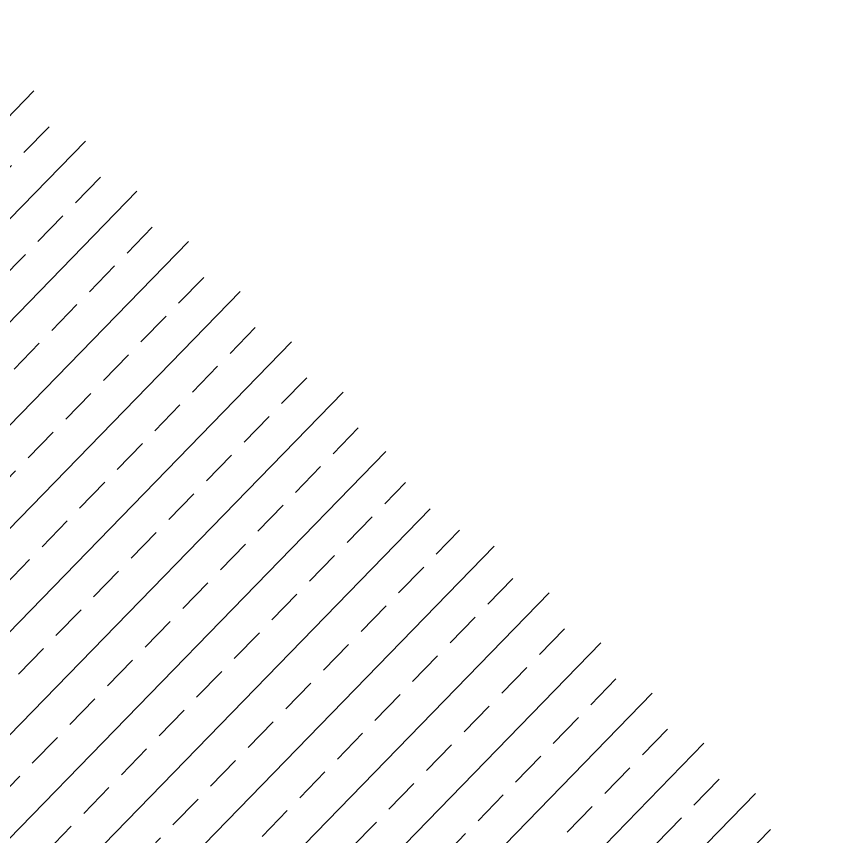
# Model space of a CAD drawing. Extents: x 577299 to 581055, y 2342699 to 2346415.
# Drawn here: x 579145.6 to 579230.7, y 2345346.9 to 2345432.4 of the extents above; entities that cross this region are included whole.
import ezdxf

# ---------------------------------------------------------------- set-up
doc = ezdxf.new("R2010")
doc.units = 0
doc.header["$LTSCALE"] = 10
doc.header["$MEASUREMENT"] = 0
for name, color, linetype, lineweight in [('1-hchungcu', 40, 'Continuous', 35), ('bo-chungcu-tt', 30, 'Continuous', 25), ('whe', 142, 'Continuous', 35), ('wlong-duong', 40, 'Continuous', 53)]:
    doc.layers.add(name, color=color, linetype=linetype, lineweight=lineweight)

msp = doc.modelspace()

# ---------------------------------------------------------------- hatches: boundary and pattern name
at = {"layer": '1-hchungcu', "extrusion": (-8.80861e-05, -0.0001149, 1)}
h = msp.add_hatch(dxfattribs=at)
h.set_pattern_fill('BRASS', color=256, scale=30, angle=225.77765, style=0)
h.set_pattern_definition([(225.7776545, (-1471791.123, 1069184.581), (5.374789927, -5.23083485), []), (225.7776545, (-1471788.435, 1069181.966), (5.374789927, -5.23083485), [3.75, -1.875])])
h.paths.add_polyline_path([(579141.794, 2345430.141), (579068.9, 2345362.658), (579068.455, 2345355.588), (579138.961, 2345274.985), (579146.086, 2345274.469), (579228.799, 2345345.466)])
edge = h.paths.add_edge_path()
edge.add_line((579196.52, 2345376.881), (579182.856, 2345390.179))
edge.add_arc((579201.95, 2345396.129), 20, 197.30912, 254.24619)

# ---------------------------------------------------------------- linework, layer by layer
at = {"layer": 'bo-chungcu-tt', "extrusion": (-8.80861e-05, -0.0001149, 1), "elevation": 1.013}
msp.add_lwpolyline([(579228.799, 2345345.466), (579146.086, 2345274.469), (579138.961, 2345274.985), (579068.455, 2345355.588), (579068.9, 2345362.658), (579141.794, 2345430.141)], dxfattribs=at)
at = {"layer": 'whe', "extrusion": (-8.80861e-05, -0.0001149, 1), "elevation": 1.013}
msp.add_lwpolyline([(579228.787, 2345345.477), (579146.032, 2345274.47), (579138.945, 2345274.977), (579068.477, 2345355.532), (579068.854, 2345362.692), (579141.744, 2345430.189)], dxfattribs=at)
msp.add_lwpolyline([(579228.787, 2345345.477), (579146.032, 2345274.47), (579138.945, 2345274.977), (579068.477, 2345355.532), (579068.854, 2345362.692), (579141.744, 2345430.189)], dxfattribs=at)
at = {"layer": 'wlong-duong', "extrusion": (-8.80861e-05, -0.0001149, 1), "elevation": 1.013}
msp.add_lwpolyline([(579230.704, 2345343.226), (579146.346, 2345270.889, -0.411481), (579137.922, 2345271.495), (579064.699, 2345355.289, -0.405741), (579065.14, 2345363.639), (579139.421, 2345432.45)], format="xyb", dxfattribs=at)

doc.saveas('drawing.dxf')
